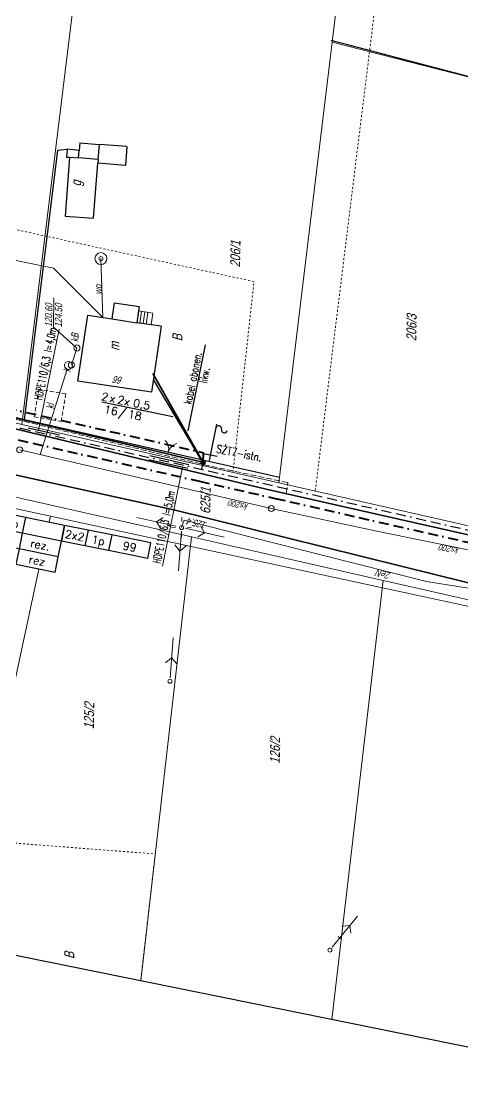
# Model space of a CAD drawing. Header units: millimetres. Extents: x 4848043 to 9699780, y 5827542 to 11659147.
# Drawn here: x 4849943.8 to 4850053.9, y 5829350.4 to 5829618.3 of the extents above; entities that cross this region are included whole.
import ezdxf
from ezdxf.enums import TextEntityAlignment as Align
from ezdxf.lldxf.tags import DXFTag

# ---------------------------------------------------------------- set-up
doc = ezdxf.new("R2010")
doc.units = ezdxf.units.MM
doc.header["$MEASUREMENT"] = 0
for name, pattern in [('0', [0]), ('BORDER', [1.75, 0.5, -0.25, 0.5, -0.25, 0, -0.25]), ('GUZ', [1, 0.5, -0.5]), ('KOC', [2, 1.5, -0.5]), ('KOJ', [0]), ('SCH', [0]), ('UOK', [1.5, 1, -0.5]), ('UPE', [0]), ('UPW', [0])]:
    doc.linetypes.add(name, pattern=pattern)
doc.layers.get('0').update_dxf_attribs({"lineweight": 18})
for name, color, linetype, lineweight in [('EADTD_T_0', 7, '0', 18), ('EBTPO_L_6', 9, '0', 18), ('EBUOA_T_1', 251, '0', 25), ('EBUPP_L_3', 6, '0', 25), ('EDZPD_L_0', 251, '0', 18), ('EDZTD_T_0', 7, '0', 25), ('EUZOU_T_0', 251, '0', 18), ('EUZPU_L_4', 251, 'GUZ', 18), ('SDRPK_L_0', 7, '0', 35), ('SDRPK_L_2', 251, 'KOC', 18), ('SZOPO_T_0', 251, '0', 18), ('TEL kable doziemne proj.', 32, 'BORDER', 30), ('TEL rury', 6, 'Continuous', 30), ('TEL rury opis', 6, 'Continuous', 20), ('TES kable doziemne proj.', 4, 'BORDER', 40), ('TES kable napow. proj.', 241, 'LIN_NAPOW_PROJ', 35), ('TES złącza projektowane', 4, 'Continuous', 40), ('UEEOC_T_0', 7, '0', 18), ('UEEOO_T_0', 251, '0', 18), ('UEEPA_T_2', 251, '0', 18), ('UEEPA_T_6', 250, '0', 18), ('UEEPON_L_0', 14, 'UPE', 18), ('UKKOA_T_3', 251, '0', 18), ('UKKOO_T_2', 7, '0', 18), ('UKKOO_T_3', 251, '0', 18), ('UKKPA_L_6', 251, 'UOK', 9), ('UKKPA_T_4', 251, '0', 18), ('UKKPA_T_6', 251, '0', 18), ('UKKPOR_L_0', 36, '0', 18), ('UKKPOR_L_3', 251, '0', 18), ('UTTPA_T_2', 34, '0', 18), ('UWWOO_T_0', 251, '0', 18), ('UWWPA_T_0', 251, '0', 18), ('UWWPO_L_0', 162, 'UPW', 18)]:
    doc.layers.add(name, color=color, linetype=linetype, lineweight=lineweight)
doc.layers.add('Kanaliza', color=36, linetype='DASHEDX2', lineweight=18, plot=False)
doc.layers.add('RYS layout', color=7, linetype='Continuous', lineweight=30, plot=False)
for name, color, linetype in [('SZOPO_L_0', 251, 'BGS'), ('TES kable napow. likw.', 9, 'LIN_NAPOW_LIKW'), ('TES opisy kabli abon.', 30, 'Continuous'), ('TES opisy kabli rozdz.', 30, 'Continuous'), ('TES rury', 6, 'Continuous'), ('TES słup. PD', 6, 'Continuous')]:
    doc.layers.add(name, color=color, linetype=linetype)
doc.styles.add('ROMANS', font='simplex.shx')
doc.styles.add('SIMPLEX', font='simplex.shx', dxfattribs={"width": 0.8, "height": 1.5})
doc.styles.add('Simplex2', font='simplex.shx', dxfattribs={"width": 0.7})
doc.styles.get("Standard").update_dxf_attribs({"font": 'txt', "width": 0.8, "oblique": 15})
doc.linetypes.add('BGS', pattern='A,2.5,[133,ltypeshp.shx,S=0.2,R=0,X=0,Y=0],2.5', length=5)
tags = doc.linetypes.add('DASHEDX2', pattern=[38.1, 25.4, -12.7]).pattern_tags.tags
tags[6:7] = [DXFTag(74, 4), DXFTag(75, 0), DXFTag(340, '0'), DXFTag(46, 1.0), DXFTag(50, 0.0), DXFTag(44, 0.0), DXFTag(45, 0.0)]
tags[4:5] = [DXFTag(74, 4), DXFTag(75, 0), DXFTag(340, '0'), DXFTag(46, 1.0), DXFTag(50, 0.0), DXFTag(44, 0.0), DXFTag(45, 0.0)]
doc.linetypes.add('LIN_NAPOW_LIKW', pattern='A,0.0001,[131,ltypeshp.shx,S=0.1,R=20,X=0.34023,Y=-0.12817],-0.1,[131,ltypeshp.shx,S=0.1,R=200,X=0.35977,Y=0.12817],-0.3,[135,l_napow.shx,S=0.1,R=0,X=-0.4,Y=0],-0.2,[135,l_napow.shx,S=0.1,R=180,X=0.2,Y=0],-0.2', length=0.8001)
doc.linetypes.add('LIN_NAPOW_PROJ', pattern='A,0.0001,-0.4,[136,l_napow.shx,S=0.1,R=0,X=-0.4,Y=0],-0.2,[137,l_napow.shx,S=0.1,R=0,X=-0.2,Y=0],-0.2', length=0.8001)

# ---------------------------------------------------------------- blocks, each defined once
blk = doc.blocks.new('BGB')
at = {"color": 0}
for centre, start, end in [((-1.5, 0.021), 0, 60.404), ((1.5, 0.021), 120, 180.404)]:
    blk.add_arc(centre, 1.5, start, end, dxfattribs=at)
blk = doc.blocks.new('PNN')
at = {"color": 0}
for p, q in [((0.4395, 0.01539), (5.4395, 0.01539)), ((2.9395, 0.01539), (2.2324, 0.72249)), ((2.9395, 0.01539), (2.2324, -0.69171))]:
    blk.add_line(p, q, dxfattribs=at)
blk = doc.blocks.new('LAT')
at = {"color": 0}
for p, q in [((-1.24191, 0.008155), (-0.74191, 0.008155)), ((0.00809, 0.758155), (0.00809, 1.258155)), ((0.75809, 0.008155), (1.25809, 0.008155)), ((0.00809, -0.741845), (0.00809, -1.241845))]:
    blk.add_line(p, q, dxfattribs=at)
blk = doc.blocks.new('SLS')
at = {"color": 0}
blk.add_circle((0, 0), 0.25, dxfattribs=at)
blk.add_circle((0, 0), 0.25, dxfattribs=at)
blk = doc.blocks.new('PSN')
at = {"color": 0}
for p, q in [((1.97572, 0.247525), (1.97572, -0.252475)), ((3.97572, -0.002475), (3.26862, 0.704625)), ((0.47572, -0.002475), (5.47572, -0.002475)), ((3.97572, -0.002475), (3.26862, -0.709575))]:
    blk.add_line(p, q, dxfattribs=at)
blk = doc.blocks.new('UKK')
at = {"color": 0}
blk.add_circle((0, 0), 0.375, dxfattribs=at)
blk = doc.blocks.new('STD')
at = {"color": 0}
for radius in [0.75, 0.25]:
    blk.add_circle((0, 0), radius, dxfattribs=at)
blk = doc.blocks.new('KB-IWP')
at = {"style": 'SIMPLEX'}
for p in [(-1.22, 0.25), (0.64, 0.25)]:
    blk.add_text('x', height=1, dxfattribs=at).set_placement(p, align=Align.RIGHT)
at = {"style": 'SIMPLEX', "flags": 1}
blk.add_attdef('TYP-KAB', text='', height=0.5, dxfattribs=at).set_placement((-6.02, 0.25), align=Align.RIGHT)
at = {"style": 'SIMPLEX'}
for tag, p in [('POJ-KAB', (-2.13, 0.25)), ('DL-KAB', (-0.62, -1.25))]:
    blk.add_attdef(tag, text='', height=1, dxfattribs=at).set_placement(p, align=Align.RIGHT)
for tag, p in [('KONS-KAB', (-0.52, 0.25)), ('SR-ZYL', (2.12, 0.25)), ('SEP', (-0.02, -1.25))]:
    blk.add_attdef(tag, text='', height=1, dxfattribs=at).set_placement(p, align=Align.CENTER)
at = {"style": 'SIMPLEX', "flags": 1}
blk.add_attdef('REJ-SZAF', (6.39, 0.25), '', height=0.5, dxfattribs=at)
at = {"style": 'SIMPLEX'}
blk.add_attdef('DL-MON', (0.7, -1.25), '', height=1, dxfattribs=at)
blk = doc.blocks.new('OB')
at = {"style": 'ROMANS', "width": 0.6}
blk.add_text('l=', height=2, dxfattribs=at).set_placement((9.86, 0.18))
for tag, p in [('OB_TYP', (8.68, 0.18)), ('OB_SW', (11.54, -2.76))]:
    blk.add_attdef(tag, text='', height=2, dxfattribs=at).set_placement(p, align=Align.RIGHT)
blk.add_attdef('OB_DL', (11.91, 0.18), '', height=2, dxfattribs=at)
blk = doc.blocks.new('*U136')
for p, q in [((6, 0), (0, 0)), ((0, 0), (0, -4)), ((6, 0), (6, -4)), ((12, 0), (6, 0)), ((22, 0), (12, 0)), ((12, 0), (12, -4)), ((22, -4), (22, 0)), ((6, -4), (0, -4)), ((12, -4), (6, -4)), ((22, -4), (12, -4))]:
    blk.add_line(p, q)
at = {"style": 'SIMPLEX'}
for s, p in [('2x2', (3, -2)), ('1p', (9, -2))]:
    blk.add_text(s, height=2, dxfattribs=at).set_placement(p, align=Align.MIDDLE_CENTER)
blk.add_attdef('PARA1', text='', height=2, dxfattribs=at).set_placement((17, -2), align=Align.MIDDLE_CENTER)
blk = doc.blocks.new('*U125')
for p, q in [((6, 0), (0, 0)), ((0, 0), (0, -8)), ((6, 0), (6, -4)), ((12, 0), (6, 0)), ((22, 0), (12, 0)), ((12, 0), (12, -4)), ((22, -4), (22, 0)), ((6, -4), (6, -8)), ((12, -4), (6, -4)), ((22, -4), (12, -4)), ((12, -4), (12, -8)), ((22, -8), (22, -4)), ((0, -8), (0, -12)), ((6, -8), (6, -12)), ((12, -8), (6, -8)), ((22, -8), (12, -8)), ((12, -8), (12, -12)), ((22, -12), (22, -8)), ((6, -12), (0, -12)), ((12, -12), (6, -12)), ((22, -12), (12, -12))]:
    blk.add_line(p, q)
at = {"style": 'SIMPLEX'}
for s, p in [('3x2', (3, -2)), ('1p', (9, -2)), ('2p', (9, -6)), ('3p', (9, -10))]:
    blk.add_text(s, height=2, dxfattribs=at).set_placement(p, align=Align.MIDDLE_CENTER)
for tag, p in [('PARA1', (17, -2)), ('PARA2', (17, -6)), ('PARA3', (17, -10))]:
    blk.add_attdef(tag, text='', height=2, dxfattribs=at).set_placement(p, align=Align.MIDDLE_CENTER)

msp = doc.modelspace()

# ---------------------------------------------------------------- hatches: boundary and pattern name
at = {"layer": 'UTTPA_T_2', "linetype": 'LIN_NAPOW_LIKW'}
h = msp.add_hatch(color=140, dxfattribs=at)
h.paths.add_polyline_path([(4849988.47, 5829508.33, 0.215792), (4849988.51, 5829507.75), (4849989.13, 5829508.09), (4849989.49, 5829507.48, 0.170354), (4849989.78, 5829507.84, 1)])
h.paths.add_polyline_path([(4849989.13, 5829508.09), (4849988.51, 5829507.75, 0.427671), (4849989.49, 5829507.48)])
h = msp.add_hatch(color=140, dxfattribs=at)
h.paths.add_polyline_path([(4849988.62, 5829508.28, 0.215792), (4849988.65, 5829507.83), (4849989.13, 5829508.09), (4849989.4, 5829507.62, 0.170354), (4849989.63, 5829507.9, 1)])
h.paths.add_polyline_path([(4849989.13, 5829508.09), (4849988.65, 5829507.83, 0.427671), (4849989.4, 5829507.62)])

# ---------------------------------------------------------------- linework, layer by layer
at = {"layer": 'EBTPO_L_6', "linetype": 'SCH'}
for p, q in [((4849972.55, 5829543.04), (4849972.98, 5829545.97)), ((4849972.98, 5829545.97), (4849976.55, 5829545.41)), ((4849973.78, 5829545.86), (4849973.34, 5829542.93)), ((4849974.55, 5829545.73), (4849974.12, 5829542.81)), ((4849975.35, 5829545.61), (4849974.92, 5829542.7)), ((4849976.12, 5829542.52), (4849976.55, 5829545.41)), ((4849972.55, 5829543.04), (4849976.12, 5829542.52))]:
    msp.add_line(p, q, dxfattribs=at)
at = {"layer": 'EBUPP_L_3', "linetype": '0'}
for p, q in [((4849958.33, 5829587.98), (4849958.19, 5829586.1)), ((4849958.33, 5829587.98), (4849963.22, 5829587.59)), ((4849962.93, 5829583.84), (4849963.22, 5829587.59)), ((4849970.07, 5829587.05), (4849963.22, 5829587.59)), ((4849970.07, 5829587.05), (4849969.71, 5829582.34)), ((4849955.8, 5829584.41), (4849954.64, 5829569.7)), ((4849955.2, 5829586.4), (4849955, 5829584.44)), ((4849955, 5829584.44), (4849955.8, 5829584.41)), ((4849958.19, 5829586.1), (4849955.2, 5829586.4)), ((4849955.8, 5829584.41), (4849958.04, 5829584.23)), ((4849958.04, 5829584.23), (4849958.19, 5829586.1)), ((4849962.93, 5829583.84), (4849958.04, 5829584.23)), ((4849962.93, 5829583.84), (4849962.86, 5829582.88)), ((4849961.77, 5829569.14), (4849962.86, 5829582.88)), ((4849969.71, 5829582.34), (4849962.86, 5829582.88)), ((4849954.64, 5829569.7), (4849961.77, 5829569.14)), ((4849966.38, 5829543.97), (4849966.99, 5829548)), ((4849966.99, 5829548), (4849973.16, 5829547.09)), ((4849973.16, 5829547.09), (4849972.55, 5829543.04)), ((4849957.84, 5829528.4), (4849960.3, 5829544.88)), ((4849960.3, 5829544.88), (4849966.38, 5829543.97)), ((4849966.38, 5829543.97), (4849972.55, 5829543.04)), ((4849978.69, 5829542.13), (4849972.55, 5829543.04)), ((4849978.69, 5829542.13), (4849976.24, 5829525.65)), ((4849976.24, 5829525.65), (4849957.84, 5829528.4))]:
    msp.add_line(p, q, dxfattribs=at)
at = {"layer": 'EDZPD_L_0', "linetype": '0'}
for p, q in [((4850034.52, 5829721.36), (4850021.39, 5829613.18)), ((4849958.18, 5829634.63), (4849943.83, 5829517.63)), ((4850021.39, 5829613.18), (4850008.04, 5829503.02)), ((4850021.39, 5829613.18), (4850084.59, 5829596.91)), ((4849943.83, 5829517.63), (4849879.54, 5829532.28)), ((4850008.04, 5829503.02), (4849943.83, 5829517.63)), ((4850071.07, 5829488.65), (4850008.04, 5829503.02)), ((4849986.27, 5829489.51), (4849941.63, 5829499.61)), ((4849986.27, 5829489.51), (4849973.55, 5829378.55)), ((4850034.13, 5829478.63), (4849986.27, 5829489.51)), ((4850021.29, 5829368.87), (4850034.13, 5829478.63)), ((4850080.21, 5829468.13), (4850034.13, 5829478.63))]:
    msp.add_line(p, q, dxfattribs=at)
at = {"layer": 'EUZPU_L_4', "linetype": 'GUZ'}
for p, q in [((4850044.02, 5829718.95), (4850017.14, 5829500.96)), ((4850001.85, 5829553.3), (4849900.17, 5829575.52)), ((4849996.58, 5829505.63), (4850001.85, 5829553.3)), ((4849928.2, 5829414.03), (4849977.18, 5829410.26)), ((4849977.18, 5829410.26), (4849973.54, 5829378.55))]:
    msp.add_line(p, q, dxfattribs=at)
at = {"layer": 'Kanaliza', "ltscale": 0.1}
msp.add_line((4849948.46, 5829510.06), (4849955.18, 5829531.39), dxfattribs=at)
msp.add_circle((4849955.48, 5829532.35), 1, dxfattribs=at)
at = {"layer": 'RYS layout'}
msp.add_lwpolyline([(4850409.84, 5829290.05), (4849812.01, 5829411.31), (4849868.67, 5829690.63), (4850466.49, 5829569.37)], close=True, dxfattribs=at)
at = {"layer": 'SDRPK_L_0', "linetype": 'KOJ'}
for p, q in [((4850004.91, 5829501.46), (4849937.96, 5829517.49)), ((4849981.85, 5829496.23), (4849922.99, 5829509.18)), ((4850042.4, 5829492.93), (4850004.91, 5829501.46)), ((4850047.63, 5829479.95), (4849981.85, 5829496.23)), ((4850076.27, 5829485.22), (4850042.4, 5829492.93)), ((4850101.4, 5829466.61), (4850047.63, 5829479.95))]:
    msp.add_line(p, q, dxfattribs=at)
at = {"layer": 'SDRPK_L_2', "linetype": 'KOC'}
for p, q in [((4849990.57, 5829507.27), (4849928.31, 5829522.25)), ((4850010.28, 5829503.06), (4849990.57, 5829507.27)), ((4850009.89, 5829500.33), (4850010.28, 5829503.06))]:
    msp.add_line(p, q, dxfattribs=at)
at = {"layer": 'SZOPO_L_0', "linetype": 'BGS'}
for p, q in [((4850021.05, 5829613.61), (4850084.05, 5829597.06)), ((4849950.56, 5829567.82), (4849952.83, 5829586.16)), ((4849952.83, 5829586.16), (4849955.2, 5829586.4)), ((4849944.49, 5829518.76), (4849950.56, 5829567.82)), ((4849944.49, 5829518.76), (4849914.34, 5829526.22)), ((4849975.05, 5829511.87), (4849944.49, 5829518.76)), ((4850008.18, 5829504.38), (4849975.05, 5829511.87)), ((4850008.18, 5829504.38), (4850008.18, 5829504.38))]:
    msp.add_line(p, q, dxfattribs=at)
at = {"layer": 'TEL kable doziemne proj.', "ltscale": 5}
msp.add_line((4849989.16, 5829508.1), (4849988.77, 5829506.38), dxfattribs=at)
msp.add_lwpolyline([(4849879.32, 5829531.3), (4849943.61, 5829516.65), (4850007.81, 5829502.05), (4850071.93, 5829487.43), (4850072.3, 5829490.43), (4850105.14, 5829482.95)], dxfattribs=at)
at = {"layer": 'TEL rury'}
for p, q in [((4849945.26, 5829515.77), (4849953.06, 5829513.99)), ((4849945.48, 5829516.74), (4849953.28, 5829514.97)), ((4849975.6, 5829508.86), (4849985.35, 5829506.64)), ((4849975.82, 5829509.84), (4849985.57, 5829507.62))]:
    msp.add_line(p, q, dxfattribs=at)
at = {"layer": 'TEL rury opis'}
for p, q in [((4849948.02, 5829516.16), (4849953.14, 5829541.4)), ((4849979, 5829482.21), (4849984.02, 5829506.95))]:
    msp.add_line(p, q, dxfattribs=at)
at = {"layer": 'TES kable doziemne proj.', "ltscale": 5}
for p, q in [((4849936.32, 5829522.58), (4849989.21, 5829510.55)), ((4849942.94, 5829513.73), (4849988.22, 5829503.43))]:
    msp.add_line(p, q, dxfattribs=at)
msp.add_lwpolyline([(4849988.22, 5829503.43), (4850007.15, 5829499.12), (4850074.49, 5829483.77), (4850074.87, 5829486.76), (4850103.13, 5829480.33), (4850105.01, 5829476.82), (4850105.01, 5829476.82), (4850130.66, 5829470)], dxfattribs=at)
at = {"layer": 'TES kable napow. likw.', "ltscale": 4}
msp.add_lwpolyline([(4849894.45, 5829530.54), (4849988.63, 5829508.23)], dxfattribs=at)
at = {"layer": 'TES kable napow. likw.', "ltscale": 5}
msp.add_lwpolyline([(4849988.85, 5829508.55), (4849976.71, 5829528.86)], dxfattribs=at)
at = {"layer": 'TES kable napow. proj.', "ltscale": 5}
for p, q in [((4849988.63, 5829508.23), (4849894.45, 5829530.54)), ((4849989.16, 5829508.1), (4849976.61, 5829530.32))]:
    msp.add_line(p, q, dxfattribs=at)
at = {"layer": 'TES opisy kabli rozdz.'}
msp.add_line((4849981.57, 5829519.53), (4849963.8, 5829523.14), dxfattribs=at)
at = {"layer": 'TES rury', "linetype": 'Continuous'}
for p, q in [((4849989.68, 5829537.53), (4849985.32, 5829516.03)), ((4849992.5, 5829517.7), (4849990.66, 5829508.58)), ((4849992.61, 5829509.61), (4849989.26, 5829510.29))]:
    msp.add_line(p, q, dxfattribs=at)
for centre, start, end in [((4849993.01, 5829516.54), 348.5339, 168.5339), ((4849994.42, 5829516.25), 168.5339, 348.5339)]:
    msp.add_arc(centre, 0.721, start, end, dxfattribs=at)
at = {"layer": 'TES złącza projektowane', "linetype": 'ByBlock'}
msp.add_line((4849989.16, 5829508.1), (4849989.21, 5829510.55), dxfattribs=at)
at = {"layer": 'UEEPON_L_0', "linetype": 'UPE'}
for p, q in [((4849984.39, 5829493.7), (4849983.77, 5829491.83)), ((4850019.21, 5829484.86), (4849984.39, 5829493.7)), ((4850044.9, 5829478.36), (4850019.21, 5829484.86)), ((4850059.1, 5829476.11), (4850044.9, 5829478.36))]:
    msp.add_line(p, q, dxfattribs=at)
at = {"layer": 'UKKOO_T_3'}
for q in [(4849951.89, 5829549.21), (4849957.61, 5829536.71)]:
    msp.add_line((4849951.76, 5829541.91, 2), q, dxfattribs=at)
at = {"layer": 'UKKPA_L_6', "linetype": 'UOK'}
for p, q in [((4849948.1, 5829526.39), (4849946.96, 5829519.47)), ((4849954.83, 5829525.27), (4849948.1, 5829526.39)), ((4849953.68, 5829518.35), (4849954.83, 5829525.27)), ((4849946.96, 5829519.47), (4849953.68, 5829518.35))]:
    msp.add_line(p, q, dxfattribs=at)
at = {"layer": 'UKKPOR_L_0', "linetype": '0'}
for p, q in [((4850006.16, 5829496.59), (4849943.33, 5829511.26)), ((4850032.48, 5829490.9), (4850006.16, 5829496.59)), ((4850075.85, 5829482.07), (4850032.48, 5829490.9))]:
    msp.add_line(p, q, dxfattribs=at)
at = {"layer": 'UKKPOR_L_3', "linetype": '0'}
msp.add_line((4849956.23, 5829532.45), (4849957.61, 5829536.71), dxfattribs=at)
at = {"layer": 'UWWPO_L_0', "linetype": 'UPW'}
for p, q in [((4849926.75, 5829561.78), (4849951.77, 5829556.65)), ((4849964.11, 5829544.31), (4849963.61, 5829559.04)), ((4849951.77, 5829556.65), (4849964.11, 5829544.31)), ((4849913.14, 5829502.84), (4849951, 5829494.68)), ((4849951, 5829494.68), (4849950.67, 5829493.16)), ((4850004.62, 5829483.12), (4849951, 5829494.68)), ((4850063.36, 5829470.45), (4850004.62, 5829483.12)), ((4849948.14, 5829481.43), (4849938.22, 5829435.46))]:
    msp.add_line(p, q, dxfattribs=at)

# ---------------------------------------------------------------- block references
at = {"layer": 'SZOPO_T_0', "xscale": 1.999999999531038, "yscale": 1.999999999531038, "zscale": 1.999999999531038, "rotation": 345.3272372084519}
msp.add_blockref('BGB', (4849980.43, 5829510.66), dxfattribs=at)
at = {"layer": 'TEL rury opis'}
for p, rotation, values in [((4849949.52, 5829525.83), 78.53388413144408, {'OB_TYP': 'HDPE110/6,3', 'OB_DL': '4,0m'}), ((4849979.11, 5829485.01), 78.53388413134888, {'OB_TYP': 'HDPE110/6,3', 'OB_DL': '5,0m'})]:
    msp.add_blockref('OB', p, dxfattribs=dict(at, rotation=rotation)).add_auto_attribs(values)
at = {"layer": 'TES opisy kabli abon.', "linetype": 'Continuous', "xscale": 1.999999999546577, "yscale": 1.999999999546577, "zscale": 1.999999999546577, "rotation": 348.5338841265313}
msp.add_blockref('KB-IWP', (4849969.34, 5829522.01), dxfattribs=at).add_auto_attribs({'POJ-KAB': '2', 'KONS-KAB': '2', 'DL-KAB': '16', 'DL-MON': '18', 'SR-ZYL': '0,5', 'SEP': '/'})
at = {"layer": 'TES słup. PD', "rotation": 348.5338841264511}
for name, p, values in [('*U125', (4849932.98, 5829496.75), {'PARA2': 'rez.', 'PARA3': 'rez'}), ('*U136', (4849954.54, 5829492.38), {'PARA1': '99'})]:
    msp.add_blockref(name, p, dxfattribs=at).add_auto_attribs(values)
at = {"layer": 'UEEPA_T_2'}
for name, p, xscale, yscale, zscale, rotation in [('PNN', (4849983.22, 5829492.02), 1.999999999821594, 1.999999999821594, 1.999999999821594, 167.3472372069583), ('LAT', (4849983.77, 5829491.83), 2, 2, 2, 88.97723720235952), ('PNN', (4849983.77, 5829491.83), 2.000000000243871, 2.000000000243871, 2.000000000243871, 346.9272372014975), ('PNN', (4849983.77, 5829491.83), 1.999999999743893, 1.999999999743893, 1.999999999743893, 265.6472371999713), ('SLS', (4849983.77, 5829491.83), 2, 2, 2, 88.97723720235952), ('PNN', (4849980.85, 5829453.42), 1.999999999743893, 1.999999999743893, 1.999999999743893, 85.6472371999713), ('SLS', (4849980.85, 5829453.42), 2, 2, 2, 88.97723720235952)]:
    msp.add_blockref(name, p, dxfattribs=dict(at, xscale=xscale, yscale=yscale, zscale=zscale, rotation=rotation))
at = {"layer": 'UEEPA_T_6'}
for name, xscale, yscale, zscale, rotation in [('PSN', 1.999999999765651, 1.999999999765651, 1.999999999765651, 51.06723720567192), ('SLS', 2, 2, 2, 88.97723720235952)]:
    msp.add_blockref(name, (4850020.79, 5829386.23), dxfattribs=dict(at, xscale=xscale, yscale=yscale, zscale=zscale, rotation=rotation))
at = {"layer": 'UKKPA_T_4', "xscale": 2, "yscale": 2, "zscale": 2, "rotation": 88.97723720235952}
for p in [(4849943.33, 5829511.26), (4850006.16, 5829496.59)]:
    msp.add_blockref('UKK', p, dxfattribs=at)
at = {"layer": 'UKKPA_T_6', "xscale": 2, "yscale": 2, "zscale": 2, "rotation": 88.97723720235952}
for p in [(4849957.61, 5829536.71), (4849956.23, 5829532.45)]:
    msp.add_blockref('UKK', p, dxfattribs=at)
at = {"layer": 'UTTPA_T_2', "xscale": 2.2, "yscale": 2.2, "zscale": 2}
for p, rotation in [((4849989.13, 5829508.09), 287.1445998068563), ((4849989.13, 5829508.09), 88.97723720235952), ((4849989.13, 5829508.09), 88.97723720235952), ((4849989.16, 5829508.1), 88.97723720235952)]:
    msp.add_blockref('SLS', p, dxfattribs=dict(at, rotation=rotation))
at = {"layer": 'UWWPA_T_0', "xscale": 2, "yscale": 2, "zscale": 2, "rotation": 88.97723720235952}
msp.add_blockref('STD', (4849963.61, 5829559.04), dxfattribs=at)

# ---------------------------------------------------------------- texts
at = {"layer": 'EADTD_T_0', "insert": (4849967.29, 5829527.87), "char_height": 1.8, "attachment_point": 8, "rotation": 351.5366, "line_spacing_factor": 0.82}
msp.add_mtext('99', dxfattribs=at)
at = {"layer": 'EBUOA_T_1', "char_height": 2.48, "attachment_point": 9, "rotation": 88.9772, "line_spacing_factor": 0.82}
for s, insert in [('g', (4849959.42, 5829578.56)), ('m', (4849968.24, 5829538.22))]:
    msp.add_mtext(s, dxfattribs=dict(at, insert=insert))
at = {"layer": 'EDZTD_T_0', "char_height": 2.48, "attachment_point": 5, "rotation": 88.9772, "line_spacing_factor": 0.82}
for s, insert in [('206/1', (4849997.2, 5829560.2)), ('206/3', (4850041.19, 5829541.8)), ('625/1', (4849989.74, 5829498.55)), ('125/2', (4849960.67, 5829444.76)), ('126/2', (4850007.1, 5829436.11))]:
    msp.add_mtext(s, dxfattribs=dict(at, insert=insert))
at = {"layer": 'EUZOU_T_0', "char_height": 2.5, "attachment_point": 5, "rotation": 88.9772, "line_spacing_factor": 0.82}
for insert in [(4849982.7, 5829539.28), (4849955.7, 5829384.9)]:
    msp.add_mtext('B', dxfattribs=dict(at, insert=insert))
at = {"layer": 'TES rury', "linetype": 'Continuous'}
for s, rotation, style, width, p in [('kabel abonen.', 78.5339, 'Simplex2', 0.7, (4849986.22, 5829522.51)), ('likw.', 78.5339, 'Simplex2', 0.7, (4849990.06, 5829527.79)), ('SŻT7-istn.', 348.5339, 'ROMANS', 0.8, (4849992.29, 5829510.59))]:
    msp.add_text(s, height=2, rotation=rotation, dxfattribs=dict(at, style=style, width=width)).set_placement(p)
at = {"layer": 'UEEOC_T_0', "insert": (4849985.26, 5829493.47), "char_height": 1.8, "attachment_point": 6, "rotation": 165.7707, "line_spacing_factor": 0.82}
msp.add_mtext('125.4', dxfattribs=at)
at = {"layer": 'UEEOO_T_0', "insert": (4850034.37, 5829481.03), "char_height": 1.8, "attachment_point": 8, "rotation": 165.7707, "line_spacing_factor": 0.82}
msp.add_mtext('2eN', dxfattribs=at)
at = {"layer": 'UKKOA_T_3', "insert": (4849950.1, 5829521.44), "char_height": 1.8, "attachment_point": 1, "rotation": 88.9772, "line_spacing_factor": 0.82}
msp.add_mtext('kl', dxfattribs=at)
at = {"layer": 'UKKOO_T_2', "char_height": 1.5, "attachment_point": 8, "line_spacing_factor": 0.82}
for insert, rotation in [((4849998.08, 5829498.23), 166.6427), ((4850050.72, 5829487.2), 168.4924)]:
    msp.add_mtext('ks200', dxfattribs=dict(at, insert=insert, rotation=rotation))
at = {"layer": 'UKKOO_T_3', "char_height": 1.8, "rotation": 88.9772, "line_spacing_factor": 0.82}
for s, insert, attachment_point in [('120.60\\P124.50', (4849953.88, 5829541.87), 7), ('kB', (4849958, 5829538.16), 7), ('k', (4849956.1, 5829531.59), 9)]:
    msp.add_mtext(s, dxfattribs=dict(at, insert=insert, attachment_point=attachment_point))
at = {"layer": 'UWWOO_T_0', "insert": (4849963.87, 5829551.3), "char_height": 1.8, "attachment_point": 8, "rotation": 91.9055, "line_spacing_factor": 0.82}
msp.add_mtext('wo', dxfattribs=at)

doc.saveas('drawing.dxf')
